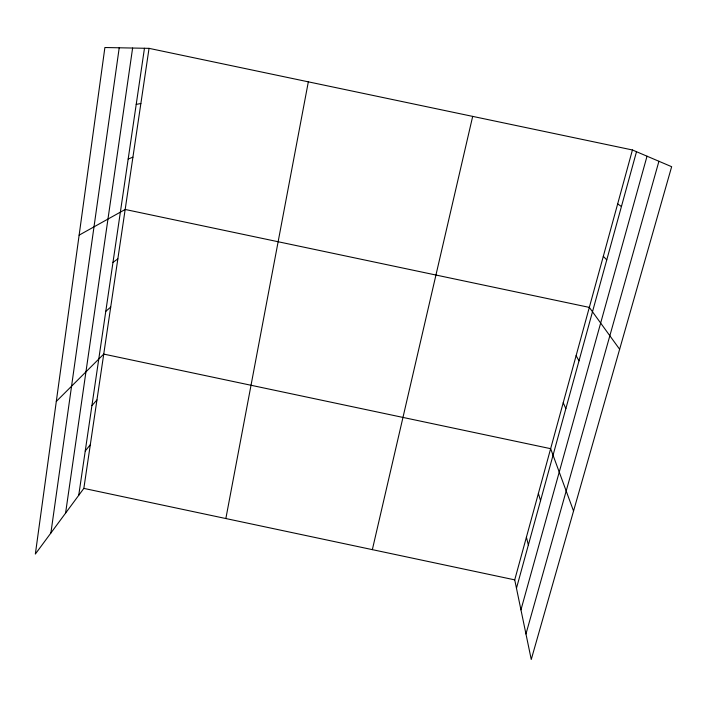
<?xml version="1.0" encoding="UTF-8"?>
<svg xmlns="http://www.w3.org/2000/svg" width="707" height="707" viewBox="0 0 707 707"><rect width="100%" height="100%" fill="white"/><g stroke="black" fill="none" stroke-linecap="round" stroke-linejoin="round"><path stroke-width="1.06" d="M50.886 533.016L119.218 47.784M65.583 513.114L132.616 48.041M78.724 495.324L144.467 48.262M149.044 48.35L104.892 47.519L35.35 554.049L83.841 488.396L149.044 48.35L632.429 149.972L671.65 166.702L531.257 659.481L514.723 579.864L632.429 149.972M225.851 518.54L308.332 81.835M372.35 549.639L472.683 116.39M516.463 588.259L636.503 151.713M520.953 609.832L647.029 156.203M525.964 633.967L658.924 161.276M85.247 451.013L90.319 444.703M91.919 405.606L96.947 399.95M56.304 401.426L103.743 354.092L550.647 448.68L573.545 511.037M105.785 311.327L110.707 307.085M112.979 262.377L117.848 258.895M79.131 235.148L125.174 209.466L589.329 307.395L619.632 349.276M128.179 159.004L132.916 157.193M136.212 104.397L140.87 103.505M83.841 488.396L514.723 579.864M617.671 203.872L621.426 206.532M603.31 256.332L606.756 259.867M576.108 355.683L579.006 360.817M563.214 402.76L565.856 408.619M538.381 493.477L540.555 500.671M526.406 537.187L528.359 545"/></g></svg>
